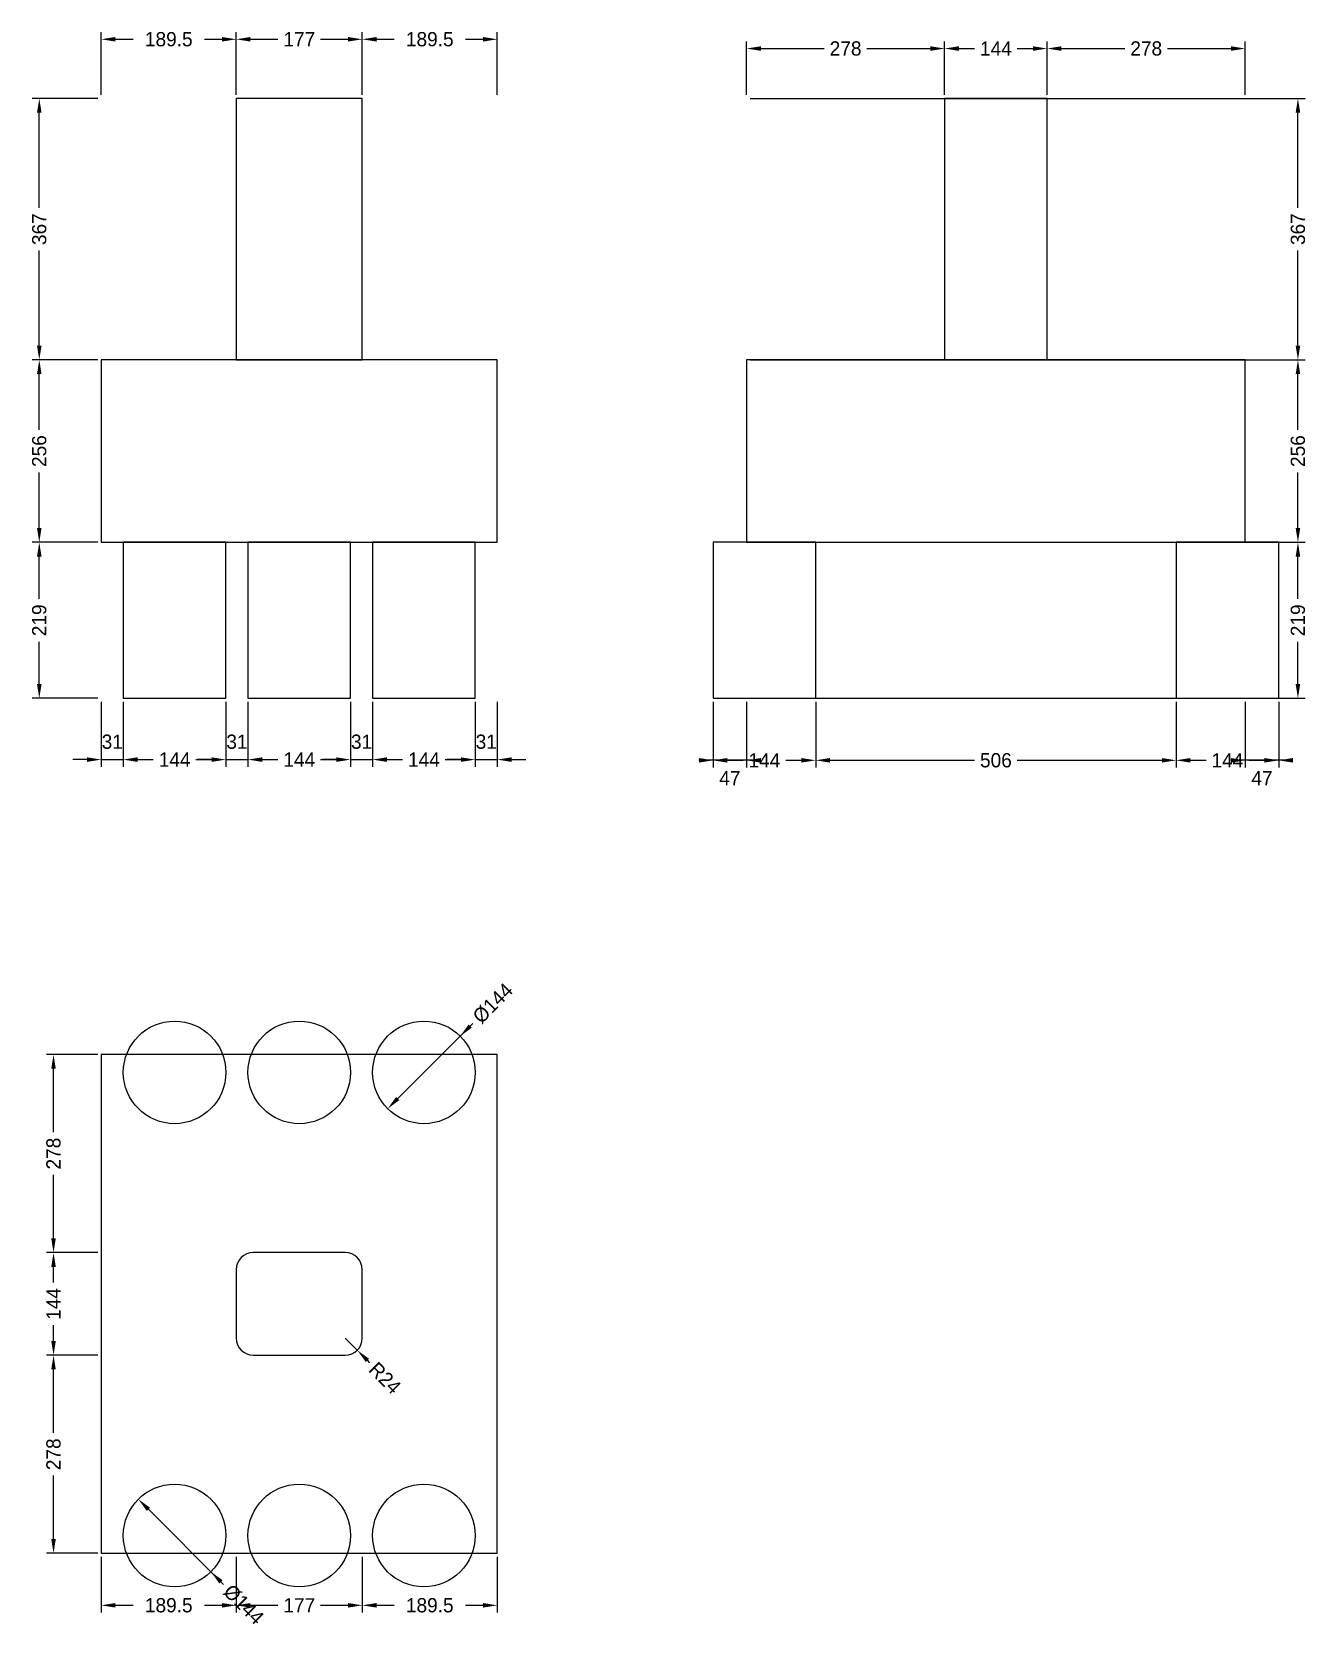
# Model space of a CAD drawing. Header units: metres. Extents: x -97 to 1690, y -99 to 2135.
import ezdxf

# ---------------------------------------------------------------- set-up
doc = ezdxf.new("R2010")
doc.units = ezdxf.units.M
for name, color, linetype in [('chengtai', 7, 'Continuous'), ('dunzhu', 7, 'Continuous'), ('zhuangji', 7, 'Continuous')]:
    doc.layers.add(name, color=color, linetype=linetype)

# ---------------------------------------------------------------- blocks, each defined once
blk = doc.blocks.new('_CLOSEDFILLED')
at = {"color": 0, "linetype": 'BYBLOCK'}
blk.add_solid([(-1, 0.16), (0, 0), (-1, -0.16)], dxfattribs=at)

msp = doc.modelspace()

# ---------------------------------------------------------------- linework, layer by layer
at = {"color": 7}
for p, q in [((0, 2047), (0, 2135)), ((20, 2125), (44.8, 2125)), ((144.8, 2125), (169.5, 2125)), ((189.5, 2047), (189.5, 2135)), ((189.5, 2047), (189.5, 2135)), ((209.5, 2125), (248, 2125)), ((308, 2125), (346.5, 2125)), ((366.5, 2047), (366.5, 2135)), ((366.5, 2047), (366.5, 2135)), ((386.5, 2125), (411.2, 2125)), ((511.2, 2125), (536, 2125)), ((556, 2047), (556, 2135)), ((906, 2047), (906, 2122)), ((926, 2112), (1015, 2112)), ((1075, 2112), (1164, 2112)), ((1184, 2047), (1184, 2122)), ((1184, 2047), (1184, 2122)), ((1204, 2112), (1226, 2112)), ((1286, 2112), (1308, 2112)), ((1328, 2047), (1328, 2122)), ((1328, 2047), (1328, 2122)), ((1348, 2112), (1437, 2112)), ((1497, 2112), (1586, 2112)), ((1606, 2047), (1606, 2122)), ((-5, 2042), (-97, 2042)), ((911, 2042), (1690, 2042)), ((-87, 1888.5), (-87, 2022)), ((1680, 1888.5), (1680, 2022)), ((-87, 1695), (-87, 1828.5)), ((1680, 1695), (1680, 1828.5)), ((-5, 1675), (-97, 1675)), ((-5, 1675), (-97, 1675)), ((-87, 1577), (-87, 1655)), ((911, 1675), (1690, 1675)), ((911, 1675), (1690, 1675)), ((1680, 1577), (1680, 1655)), ((-87, 1439), (-87, 1517)), ((1680, 1439), (1680, 1517)), ((-5, 1419), (-97, 1419)), ((-5, 1419), (-97, 1419)), ((911, 1419), (1690, 1419)), ((911, 1419), (1690, 1419)), ((-87, 1339.5), (-87, 1399)), ((1680, 1339.5), (1680, 1399)), ((-87, 1220), (-87, 1279.5)), ((1680, 1220), (1680, 1279.5)), ((-5, 1200), (-97, 1200)), ((0, 1195), (0, 1104)), ((31, 1195), (31, 1104)), ((31, 1195), (31, 1104)), ((175, 1195), (175, 1104)), ((175, 1195), (175, 1104)), ((206, 1195), (206, 1104)), ((206, 1195), (206, 1104)), ((350, 1195), (350, 1104)), ((350, 1195), (350, 1104)), ((381, 1195), (381, 1104)), ((381, 1195), (381, 1104)), ((525, 1195), (525, 1104)), ((525, 1195), (525, 1104)), ((556, 1195), (556, 1104)), ((859, 1195), (859, 1103)), ((859, 1195), (859, 1103)), ((906, 1195), (906, 1103)), ((911, 1200), (1690, 1200)), ((1003, 1195), (1003, 1103)), ((1003, 1195), (1003, 1103)), ((1509, 1195), (1509, 1103)), ((1509, 1195), (1509, 1103)), ((1606, 1195), (1606, 1103)), ((1653, 1195), (1653, 1103)), ((1653, 1195), (1653, 1103)), ((-20, 1114), (-40, 1114)), ((0, 1114), (31, 1114)), ((51, 1114), (71, 1114)), ((51, 1114), (73, 1114)), ((133, 1114), (155, 1114)), ((155, 1114), (135, 1114)), ((175, 1114), (206, 1114)), ((226, 1114), (246, 1114)), ((226, 1114), (248, 1114)), ((308, 1114), (330, 1114)), ((330, 1114), (310, 1114)), ((350, 1114), (381, 1114)), ((401, 1114), (421, 1114)), ((401, 1114), (423, 1114)), ((483, 1114), (505, 1114)), ((505, 1114), (485, 1114)), ((525, 1114), (556, 1114)), ((576, 1114), (596, 1114)), ((926, 1113), (839, 1113)), ((879, 1113), (901, 1113)), ((961, 1113), (983, 1113)), ((1023, 1113), (1226, 1113)), ((1286, 1113), (1489, 1113)), ((1529, 1113), (1551, 1113)), ((1673, 1113), (1586, 1113)), ((1611, 1113), (1633, 1113)), ((518.1, 740.1), (416.2, 638.2)), ((521.6, 743.6), (518.1, 740.1)), ((-5, 700), (-77, 700)), ((-67, 591), (-67, 680)), ((-67, 442), (-67, 531)), ((-5, 422), (-77, 422)), ((-5, 422), (-77, 422)), ((-67, 380), (-67, 402)), ((-67, 298), (-67, 320)), ((342.5, 302), (359.5, 285)), ((-5, 278), (-77, 278)), ((-5, 278), (-77, 278)), ((377.1, 267.4), (373.6, 270.9)), ((-67, 169), (-67, 258)), ((-67, 20), (-67, 109)), ((168.1, -40.1), (66.2, 61.8)), ((-5, 0), (-77, 0)), ((0, -5), (0, -83)), ((189.5, -5), (189.5, -83)), ((189.5, -5), (189.5, -83)), ((366.5, -5), (366.5, -83)), ((366.5, -5), (366.5, -83)), ((556, -5), (556, -83)), ((171.6, -43.6), (168.1, -40.1)), ((20, -73), (44.8, -73)), ((144.8, -73), (169.5, -73)), ((209.5, -73), (248, -73)), ((308, -73), (346.5, -73)), ((386.5, -73), (411.2, -73)), ((511.2, -73), (536, -73))]:
    msp.add_line(p, q, dxfattribs=at)
at = {"layer": 'chengtai'}
for points in [[(0, 1419), (556, 1419), (556, 1675), (0, 1675), (0, 1419)], [(906, 1419), (1606, 1419), (1606, 1675), (906, 1675), (906, 1419)], [(0, 0), (556, 0), (556, 700), (0, 700), (0, 0)]]:
    msp.add_lwpolyline(points, dxfattribs=at)
at = {"layer": 'Defpoints', "color": 7}
for p in [(0, 2125), (189.5, 2125), (366.5, 2125), (906, 2112), (1184, 2112), (1328, 2112), (0, 2042), (0, 2042), (189.5, 2042), (189.5, 2042), (366.5, 2042), (366.5, 2042), (556, 2042), (906, 2042), (906, 2042), (1184, 2042), (1184, 2042), (1328, 2042), (1328, 2042), (1606, 2042), (-87, 1675), (0, 1675), (0, 1675), (906, 1675), (906, 1675), (1680, 1675), (-87, 1419), (0, 1419), (0, 1419), (906, 1419), (906, 1419), (1680, 1419), (-87, 1200), (0, 1200), (0, 1200), (31, 1200), (31, 1200), (175, 1200), (175, 1200), (206, 1200), (206, 1200), (350, 1200), (350, 1200), (381, 1200), (381, 1200), (525, 1200), (525, 1200), (556, 1200), (859, 1200), (859, 1200), (906, 1200), (906, 1200), (1003, 1200), (1003, 1200), (1509, 1200), (1509, 1200), (1606, 1200), (1653, 1200), (1653, 1200), (1680, 1200), (0, 1114), (31, 1114), (175, 1114), (206, 1114), (350, 1114), (381, 1114), (525, 1114), (859, 1113), (906, 1113), (1003, 1113), (1509, 1113), (1653, 1113), (503.9, 725.9), (0, 700), (453, 675), (-67, 422), (0, 422), (0, 422), (342.5, 302), (-67, 278), (0, 278), (0, 278), (359.5, 285), (103, 25), (-67, 0), (0, 0), (0, 0), (189.5, 0), (189.5, 0), (366.5, 0), (366.5, 0), (556, 0), (153.9, -25.9), (0, -73), (189.5, -73), (366.5, -73)]:
    msp.add_point(p, dxfattribs=at)
at = {"layer": 'dunzhu'}
for p, q in [((342.5, 422), (213.5, 422)), ((189.5, 398), (189.5, 302)), ((366.5, 302), (366.5, 398)), ((213.5, 278), (342.5, 278))]:
    msp.add_line(p, q, dxfattribs=at)
for points in [[(189.5, 1675), (366.5, 1675), (366.5, 2042), (189.5, 2042), (189.5, 1675)], [(1184, 1675), (1328, 1675), (1328, 2042), (1184, 2042), (1184, 1675)]]:
    msp.add_lwpolyline(points, dxfattribs=at)
for centre, start, end in [((213.5, 398), 90, 180), ((342.5, 398), 0, 90), ((213.5, 302), 180, 270), ((342.5, 302), 270, 360)]:
    msp.add_arc(centre, 24, start, end, dxfattribs=at)
at = {"layer": 'zhuangji'}
for points in [[(31, 1200), (175, 1200), (175, 1419), (31, 1419), (31, 1200)], [(206, 1200), (350, 1200), (350, 1419), (206, 1419), (206, 1200)], [(381, 1200), (525, 1200), (525, 1419), (381, 1419), (381, 1200)], [(859, 1200), (1003, 1200), (1003, 1419), (859, 1419), (859, 1200)], [(1509, 1200), (1653, 1200), (1653, 1419), (1509, 1419), (1509, 1200)]]:
    msp.add_lwpolyline(points, dxfattribs=at)
for centre in [(103, 675), (103, 675), (278, 675), (278, 675), (453, 675), (453, 675), (103, 25), (103, 25), (278, 25), (278, 25), (453, 25), (453, 25)]:
    msp.add_circle(centre, 72, dxfattribs=at)

# ---------------------------------------------------------------- block references
at = {"color": 7, "xscale": 20, "yscale": 20}
for p, rotation in [((0, 2125), 180), ((189.5, 2125), 180), ((366.5, 2125), 180), ((906, 2112), 180), ((1184, 2112), 180), ((1328, 2112), 180), ((-87, 2042), 90), ((1680, 2042), 90), ((-87, 1675), 270), ((1680, 1675), 270), ((-87, 1675), 90), ((1680, 1675), 90), ((-87, 1419), 270), ((1680, 1419), 270), ((-87, 1419), 90), ((1680, 1419), 90), ((-87, 1200), 270), ((1680, 1200), 270), ((31, 1114), 180), ((31, 1114), 180), ((206, 1114), 180), ((206, 1114), 180), ((381, 1114), 180), ((381, 1114), 180), ((556, 1114), 180), ((859, 1113), 180), ((906, 1113), 180), ((1003, 1113), 180), ((1509, 1113), 180), ((1653, 1113), 180), ((503.9, 725.9), 224.99999999999997), ((-67, 700), 90), ((402.1, 624.1), 224.99999999999997), ((-67, 422), 270), ((-67, 422), 90), ((-67, 278), 270), ((-67, 278), 90), ((359.5, 285), 135), ((52.1, 75.9), 135), ((-67, 0), 270), ((153.9, -25.9), 135), ((0, -73), 180), ((189.5, -73), 180), ((366.5, -73), 180)]:
    msp.add_blockref('_CLOSEDFILLED', p, dxfattribs=dict(at, rotation=rotation))
for p in [(189.5, 2125), (366.5, 2125), (556, 2125), (1184, 2112), (1328, 2112), (1606, 2112), (0, 1114), (175, 1114), (175, 1114), (350, 1114), (350, 1114), (525, 1114), (525, 1114), (859, 1113), (1003, 1113), (1509, 1113), (1606, 1113), (1653, 1113), (189.5, -73), (366.5, -73), (556, -73)]:
    msp.add_blockref('_CLOSEDFILLED', p, dxfattribs=at)

# ---------------------------------------------------------------- texts
at = {"color": 7, "char_height": 20, "attachment_point": 5}
for s, insert in [('189.5', (94.8, 2125)), ('177', (278, 2125)), ('189.5', (461.2, 2125)), ('278', (1045, 2112)), ('144', (1256, 2112)), ('278', (1467, 2112)), ('31', (15.5, 1139)), ('31', (190.5, 1139)), ('31', (365.5, 1139)), ('31', (540.5, 1139)), ('144', (103, 1114)), ('144', (278, 1114)), ('144', (453, 1114)), ('144', (931, 1113)), ('506', (1256, 1113)), ('144', (1581, 1113)), ('47', (882.5, 1088)), ('47', (1629.5, 1088)), ('189.5', (94.8, -73)), ('177', (278, -73)), ('189.5', (461.2, -73))]:
    msp.add_mtext(s, dxfattribs=dict(at, insert=insert))
for s, insert, rotation in [('367', (-87, 1858.5), 90), ('367', (1680, 1858.5), 90), ('256', (-87, 1547), 90), ('256', (1680, 1547), 90), ('219', (-87, 1309.5), 90), ('219', (1680, 1309.5), 90), ('%%c144', (549.9, 771.9), 45), ('278', (-67, 561), 90), ('144', (-67, 350), 90), ('R24', (398.4, 246.1), 315), ('278', (-67, 139), 90), ('%%c144', (199.9, -71.9), 315)]:
    msp.add_mtext(s, dxfattribs=dict(at, insert=insert, rotation=rotation))

doc.saveas('drawing.dxf')
